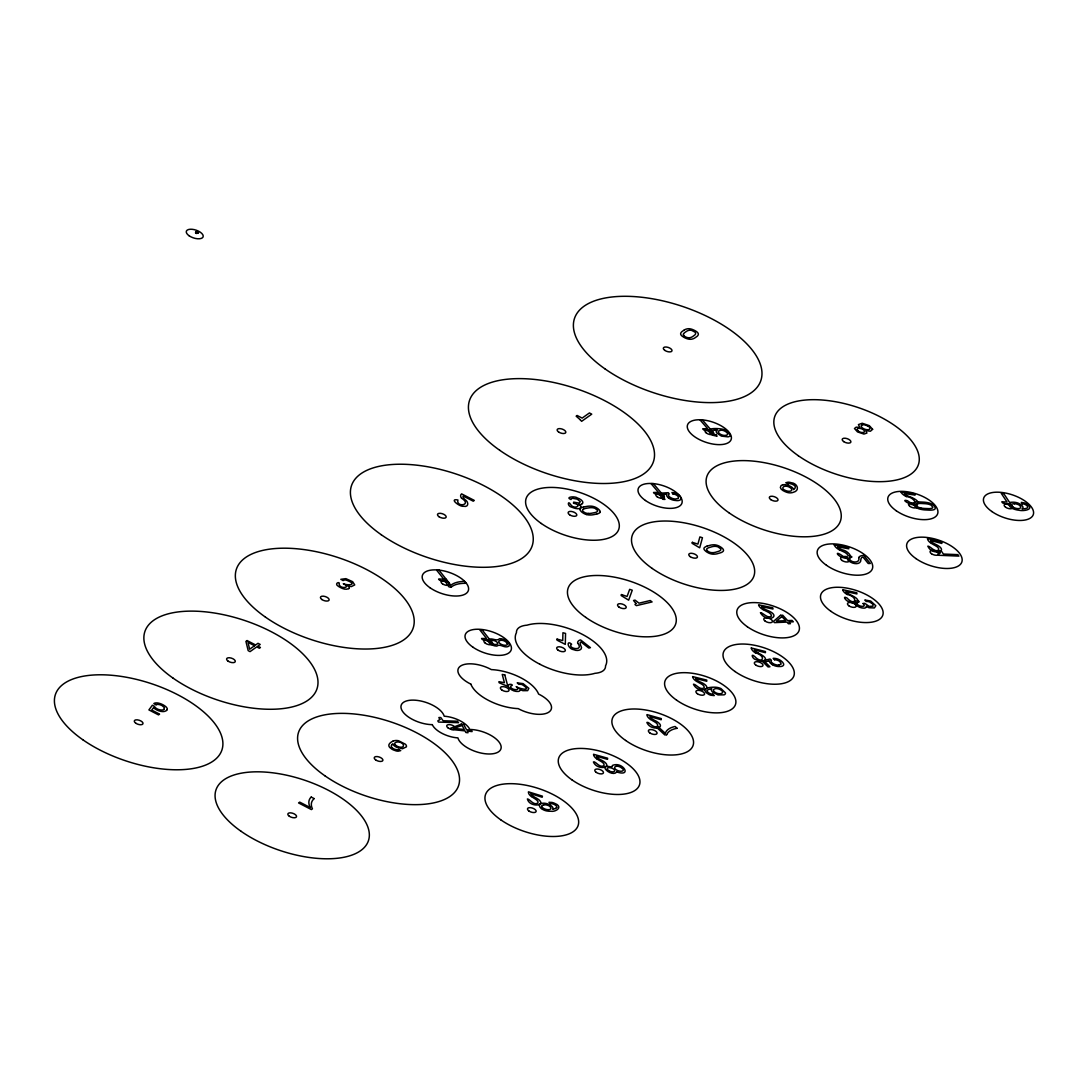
<?xml version="1.0" encoding="UTF-8"?>
<svg xmlns="http://www.w3.org/2000/svg" width="1088" height="1088" viewBox="0 0 1088 1088"><rect width="100%" height="100%" fill="white"/><g stroke="black" fill="none" stroke-linecap="round" stroke-linejoin="round"><path stroke-width="1.5" d="M573.43 503.146L573.689 502.126L579.047 503.105L580.285 501.677L577.334 499.174L572.587 498.29A5.671 2.625 18.4 0 0 571.023 499.528C564.386 497.026 575.28 495.842 577.47 498.046C579.972 498.549 585.575 502.248 581.482 504.383M580.924 507.362C579.414 510.041 574.423 508.259 571.744 507.185C567.052 506.437 567.746 499.61 570.656 504.601C574.11 509.986 583.114 505.322 574.002 503.322M858.854 557.736C860.431 564.672 847.702 562.047 849.878 557.736C855.046 556.879 849.034 555.846 848.137 555.628C846.858 552.378 842.289 551.562 839.419 549.766M556.662 807.554L555.465 808.438M391.911 744.654L391.966 744.586A22.263 10.322 18.4 0 1 392.863 743.743L393.258 744.641A5.236 2.434 18.4 0 0 393.965 745.498A6.487 3.006 18.4 0 0 395.026 746.327L395.678 746.735A8.99 4.162 18.4 0 0 396.766 747.32L402.506 748.734L406.327 746.912A6.936 3.21 18.4 0 0 406.341 745.593A6.555 3.033 18.4 0 0 405.375 744.219L398.575 740.751A6.99 3.237 18.4 0 0 395.42 740.534A10.826 5.018 18.4 0 0 392.958 741.159M197.554 232.995L197.73 232.846A1.754 0.816 18.4 0 0 197.921 232.356L197.091 231.907A1.863 0.857 18.4 0 0 196.18 232.084L195.908 232.22M163.785 709.444L164.424 707.649L162.071 705.609A4.733 2.19 18.4 0 0 155.978 704.684M343.278 583.794C349.262 585.97 358.333 584.392 345.78 579.945A5.671 2.625 18.4 0 0 343.155 580.53M348.078 585.82L348.106 585.793A4.869 2.258 18.4 0 0 351.397 586.568L354.729 584.922L352.662 581.686L345.889 578.653L340.816 579.319L343.114 580.502M348.745 588.594C345.372 590.335 341.469 588.214 338.545 586.459C333.241 583.399 340.598 580.815 339.157 584.215C340.027 589.682 351.791 587.33 343.808 584.052M197.322 233.145L195.527 232.9M684.325 329.922L682.04 331.541A15.123 7.004 18.4 0 0 680.666 333.567A6.433 2.978 18.4 0 0 680.925 334.778A5.984 2.774 18.4 0 0 682.094 336.11L683.713 337.212A11.043 5.114 18.4 0 0 685.141 337.96L686.528 338.531A6.229 2.883 18.4 0 0 687.194 338.749A5.943 2.747 18.4 0 0 689.561 339.252A6.433 2.978 18.4 0 0 691.56 339.184A15.123 7.004 18.4 0 0 694.647 338.055L696.959 336.45A14.946 6.922 18.4 0 0 698.319 334.438A6.474 3.006 18.4 0 0 698.061 333.227A5.834 2.706 18.4 0 0 697.095 332.071A6.066 2.815 18.4 0 0 696.442 331.541L695.273 330.806A11.791 5.467 18.4 0 0 694.185 330.235L692.444 329.474A5.916 2.747 18.4 0 0 689.411 328.753A6.474 3.006 18.4 0 0 687.439 328.821A14.946 6.922 18.4 0 0 684.366 329.936M861.478 425.204L862.566 424.782A3.645 1.686 18.4 0 1 863.627 424.755L864.035 424.796A4.57 2.122 18.4 0 1 865.722 425.204L866.592 425.53A6.732 3.114 18.4 0 1 867.694 426.061M583.535 507.008L587.234 506.328A14.946 6.922 18.4 0 1 591.478 506.178A6.474 3.006 18.4 0 1 593.749 506.614A5.916 2.747 18.4 0 1 596.591 507.838L598.019 508.803A11.791 5.467 18.4 0 1 598.808 509.483L599.583 510.299A6.066 2.815 18.4 0 1 599.937 510.843A5.834 2.706 18.4 0 1 600.195 511.931M596.632 514.094L592.933 514.787A15.123 7.004 18.4 0 1 588.676 514.937A6.433 2.978 18.4 0 1 586.391 514.502M906.399 496.509C916.79 497.896 918.245 508.694 907.392 500.711C899.096 498.454 913.145 507.09 916.599 504.682C921.699 501.514 912.016 497.447 909.214 496.536A12.634 5.848 18.4 0 1 905.488 494.686M516.174 686.61C519.874 689.044 533.31 691.71 522.226 684.624A5.671 2.625 18.4 0 0 518.799 684.325L517.208 682.87L523.124 683.631L528.836 688.337L527.653 690.635L522.947 690.676A4.869 2.258 18.4 0 1 519.928 689.289L519.901 689.289A5.1 2.366 18.4 0 1 518.323 691.451C514.542 691.737 510.544 689.955 508.395 686.8C506.926 682.53 515.454 684.828 511.047 685.902C508.273 689.547 522.05 691.669 516.542 686.936M666.645 734.726L664.85 734.958L656.268 727.083L658.24 726.838L665.19 733.217M778.818 664.999L781.143 664.047L780.422 662.048M616.012 766.251L617.576 766.251A3.645 1.686 18.4 0 1 618.8 766.496L619.208 766.632A4.57 2.122 18.4 0 1 620.772 767.366L621.479 767.815A6.732 3.114 18.4 0 1 622.268 768.482M862.947 603.446L864.81 603.35L869.122 606.356L873.025 606.193L872.834 604.098L869.72 601.99A5.671 2.625 18.4 0 0 866.184 601.474L864.824 599.991L870.726 601.052L875.813 605.758L874.371 607.947L869.176 607.73A4.869 2.258 18.4 0 1 866.306 606.206L866.225 606.22A5.1 2.366 18.4 0 1 864.171 608.138C860.513 608.178 856.569 606.492 854.774 603.174C853.754 599.08 862.539 601.46 857.779 602.398C854.134 605.798 867.966 608.586 863.274 603.772M715.061 430.005L715.21 430.005A22.263 10.322 18.4 0 1 717.278 429.991L716.57 430.549A5.236 2.434 18.4 0 0 716.23 431.215A6.487 3.006 18.4 0 0 716.326 432.004L716.516 432.453A8.99 4.162 18.4 0 0 716.951 433.146L721.426 436.111L727.926 436.859A6.936 3.21 18.4 0 0 729.626 436.288A6.555 3.033 18.4 0 0 730.334 435.295L727.328 431.011A6.99 3.237 18.4 0 0 724.173 429.624A10.826 5.018 18.4 0 0 720.678 428.89A25.609 11.859 18.4 0 0 713.47 428.604A12.308 5.698 18.4 0 0 710.532 429.162A7.643 3.536 18.4 0 0 709.077 430.426L709.281 431.922A10.268 4.76 18.4 0 0 709.92 432.915L711.688 434.493A5.168 2.394 18.4 0 0 713.578 435.431L717.06 436.206L716.081 434.751M451.18 587.058L449.099 586.976L443.591 578.993L445.862 579.088L450.323 585.562M501.106 640.22L502.833 640.451A3.645 1.686 18.4 0 1 504.043 640.846L504.424 641.036A4.57 2.122 18.4 0 1 505.798 641.879L506.342 642.382A6.732 3.114 18.4 0 1 506.886 643.049M834.333 544.966L848.518 547.59L848.83 548.828L837.678 546.761A4.447 2.067 18.4 0 0 838.794 547.93A12.825 5.943 18.4 0 0 842.398 549.916C847.525 550.365 855.78 559.395 845.784 558.185C837.515 557.491 833 548.801 843.377 556.526C851.537 555.954 843.309 558.566 850.83 562.224C854.039 564.196 861.125 564.862 860.907 559.477A12.825 5.943 18.4 0 1 861.723 557.614A4.447 2.067 18.4 0 1 863.097 557.151L868.21 563.489L870.278 563.489L863.763 555.424A10.894 5.046 18.4 0 0 858.636 557.654M751.332 647.986L765.422 651.535L765.435 652.691L754.351 649.89A4.379 2.026 18.4 0 0 755.208 651.059A12.634 5.848 18.4 0 0 758.458 653.154M531.162 793.832L542.178 797.246L542.422 796.171L528.428 791.819A10.73 4.978 18.4 0 0 531.447 796.634M850.272 594.742C853.046 596.088 860.526 599.379 857.086 602.562C854.352 603.432 851.374 602.562 848.776 601.596C846.178 601.31 841.69 595.122 847.022 598.019C855.127 607.009 859.153 597.19 847.294 594.456M788.093 483.929L785.794 482.746L787.97 482.202A4.923 2.285 18.4 0 1 789.534 482.31A6.514 3.019 18.4 0 1 791.234 482.718C797.368 483.14 800.387 490.566 793.288 492.32A12.213 5.658 18.4 0 1 791.833 492.714L790.405 492.864A6.351 2.938 18.4 0 1 788.977 492.782A5.671 2.625 18.4 0 1 786.855 492.32C784.394 491.49 778.206 488.825 781.075 485.602A9.629 4.461 18.4 0 1 783.061 484.786M398.426 749.428L400.724 750.611L398.194 751.182A5.168 2.394 18.4 0 1 396.154 750.924L393.366 749.918A10.268 4.76 18.4 0 1 391.816 749.102L389.83 747.551A7.643 3.536 18.4 0 1 388.865 745.579A12.308 5.698 18.4 0 1 389.45 743.784A25.609 11.859 18.4 0 1 392.958 741.159M156.155 704.793L153.816 703.582A6.338 2.938 18.4 0 1 157.814 702.984A7.997 3.713 18.4 0 1 162.887 704.752A11.383 5.277 18.4 0 1 163.717 705.187L165.607 706.479A7.154 3.318 18.4 0 1 167.226 709.553M311.277 797.096L313.929 798.47M310.107 807.486L299.73 802.128L298.574 802.944L311.372 809.567L312.433 808.819A32.001 14.824 18.4 0 1 314.242 798.619M758.431 653.181C761.097 654.405 768.998 658.662 763.885 661.137C761.07 661.545 758.186 660.715 755.63 659.546C752.57 659.083 750.176 652.555 754.705 656.513C762.43 664.918 766.918 655.982 755.534 652.854M763.273 609.647C765.884 611.415 771.623 612.775 771.528 616.066C767.856 619.29 762.838 612.49 760.43 612.653C766.02 623.438 784.094 616.529 766.278 609.906A12.825 5.943 18.4 0 1 762.77 607.852A4.447 2.067 18.4 0 1 761.777 606.655L772.997 609.022L772.793 607.811L758.54 604.806A10.894 5.046 18.4 0 0 763.15 609.702M696.796 681.387C699.081 683.223 704.929 684.583 704.222 687.915C699.815 690.649 696.021 683.93 693.478 684.216C698.061 694.566 716.856 688.84 699.815 681.782A12.634 5.848 18.4 0 1 696.538 679.674M931.491 543.388C933.708 545.197 939.964 546.992 938.645 550.12C934.687 552.813 930.294 545.986 927.887 546.135C931.818 556.444 951.796 551.453 934.578 543.837A12.825 5.943 18.4 0 1 931.328 541.674M650.719 719.481C652.922 721.222 658.974 723.33 657.642 726.186C653.072 729.055 649.182 721.317 646.87 722.418C651.032 732.346 670.385 727.654 653.834 719.984A12.825 5.943 18.4 0 1 650.665 717.794M597.19 759.057C599.311 760.838 605.132 762.606 604.03 765.626C599.638 768.577 595.626 760.893 593.395 761.94C597.353 771.637 616.706 767.203 600.25 759.56A12.634 5.848 18.4 0 1 597.135 757.398A4.379 2.026 18.4 0 1 596.428 756.228L607.498 759.329L607.621 758.214L593.545 754.27A10.73 4.978 18.4 0 0 597.04 759.111M531.61 796.593C533.664 798.334 539.335 800.523 537.907 803.175C533.242 805.746 530.101 799.068 527.394 798.959C529.774 808.86 551.004 805.351 534.698 797.191A12.634 5.848 18.4 0 1 531.746 794.988A4.379 2.026 18.4 0 1 531.162 793.832M550.678 803.746L548.964 802.332L551.779 802.414A4.923 2.285 18.4 0 1 553.438 802.849A6.514 3.019 18.4 0 1 555.043 803.542C563.326 806.643 556.281 812.274 550.474 811.226A12.213 5.658 18.4 0 1 548.583 811.186L546.87 810.968A6.351 2.938 18.4 0 1 545.333 810.587A5.671 2.625 18.4 0 1 543.306 809.758C540.518 809.037 536.833 803.991 541.661 803.393A9.629 4.461 18.4 0 1 544.462 803.23A6.542 3.033 18.4 0 1 550.746 805.46L551.575 806.099A5.862 2.72 18.4 0 1 552.636 809.241L552.718 809.268A21.597 10.01 18.4 0 0 555.478 808.452M676.913 728.117L675.145 726.485A32.382 15.001 18.4 0 0 665.339 733.258M774.629 659.818L773.16 658.376A6.242 2.883 18.4 0 1 778.097 659.151A7.874 3.645 18.4 0 1 782.082 661.749A11.193 5.182 18.4 0 1 782.626 662.252L783.523 663.639A7.031 3.25 18.4 0 1 782.503 666.06A8.024 3.726 18.4 0 1 780.545 666.509L778.301 666.522A6.691 3.101 18.4 0 1 772.371 664.673M712.776 694.158L714.231 695.599L710.886 695.218A5.168 2.394 18.4 0 1 708.832 694.443L706.642 692.974A10.268 4.76 18.4 0 1 705.663 691.982L704.874 690.39A7.643 3.536 18.4 0 1 705.622 688.84A12.308 5.698 18.4 0 1 707.948 687.847A25.609 11.859 18.4 0 1 714.326 687.194A10.826 5.018 18.4 0 1 717.672 687.507A6.99 3.237 18.4 0 1 721.004 688.595L725.424 692.838A6.555 3.033 18.4 0 1 725.22 694.022A6.936 3.21 18.4 0 1 723.969 694.865L717.998 694.906L712.858 692.294A8.99 4.162 18.4 0 1 712.191 691.601L711.838 691.138A6.487 3.006 18.4 0 1 711.416 690.295A5.236 2.434 18.4 0 1 711.443 689.534L711.824 688.826A22.263 10.322 18.4 0 0 710.029 689.112L709.893 689.139A8.323 3.849 18.4 0 0 707.01 690.758M542.354 807.554L542.205 807.405A3.645 1.686 18.4 0 1 541.715 806.738M1022.489 503.853L1021.306 502.398L1024.325 502.901A4.923 2.285 18.4 0 1 1025.943 503.526A6.514 3.019 18.4 0 1 1027.358 504.356C1034.933 509.742 1023.006 511.442 1018.708 510.177A12.213 5.658 18.4 0 1 1016.654 509.864L1014.886 509.415A6.351 2.938 18.4 0 1 1013.39 508.858A5.671 2.625 18.4 0 1 1011.568 507.838C1007.978 506.382 1008.413 501.296 1012.806 502.194A9.629 4.461 18.4 0 1 1015.934 502.479A6.542 3.033 18.4 0 1 1021.754 505.335L1022.353 506.002A5.862 2.72 18.4 0 1 1022.013 508.83L1022.094 508.858A21.597 10.01 18.4 0 0 1025.494 508.586L1027.208 508.001A4.08 1.89 18.4 0 0 1027.507 506.396L1027.358 506.233A4.134 1.918 18.4 0 0 1022.421 503.717M461.788 498.331C472.518 505.267 455.763 507.688 457.939 499.99C448.433 498.059 459.762 507.09 463.461 506.274C469.105 507.566 468.806 501.65 464.862 499.487A12.825 5.943 18.4 0 1 463.066 497.039A4.447 2.067 18.4 0 1 463.243 496.033L473.226 501.187L474.3 500.426L461.611 493.87A10.894 5.046 18.4 0 0 461.516 498.222M464.549 581.454L465.691 583.1M672.942 493.979L671.949 492.524A6.242 2.883 18.4 0 1 676.967 493.843A7.874 3.645 18.4 0 1 680.218 496.645M1011.582 505.838L1011.405 505.553A3.645 1.686 18.4 0 1 1011.282 505.036A3.849 1.782 18.4 0 1 1011.677 504.302A5.086 2.353 18.4 0 1 1012.792 503.88A8.228 3.808 18.4 0 1 1014.397 503.744M580.883 645.782C583.562 650.121 577.334 651.454 573.988 649.767C567.283 648.924 566.154 639.282 571.608 644.191C566.59 648.421 584.31 651.875 577.878 643.348M913.662 503.975L914.029 505.118A11.043 5.114 18.4 0 0 914.654 506.029L915.43 506.845A6.229 2.883 18.4 0 0 915.865 507.212A5.943 2.747 18.4 0 0 917.837 508.395A6.433 2.978 18.4 0 0 920.094 509.17A15.123 7.004 18.4 0 0 924.909 509.918L929.465 510.15A14.946 6.922 18.4 0 0 933.531 509.81A6.474 3.006 18.4 0 0 934.782 509.17A5.834 2.706 18.4 0 0 935.218 508.273A6.066 2.815 18.4 0 0 935.177 507.77L934.837 506.967A11.791 5.467 18.4 0 0 934.388 506.274L933.436 505.24A5.916 2.747 18.4 0 0 931.056 503.69A6.474 3.006 18.4 0 0 928.812 502.914A14.946 6.922 18.4 0 0 924.011 502.166L919.442 501.935A15.123 7.004 18.4 0 0 915.362 502.275A6.433 2.978 18.4 0 0 914.097 502.914A5.984 2.774 18.4 0 0 913.675 503.975M684.026 335.852A3.305 1.537 18.4 0 0 684.624 336.342L685.018 336.6A5.386 2.489 18.4 0 0 685.957 337.076L686.65 337.362A3.196 1.482 18.4 0 0 687.317 337.566A4.638 2.149 18.4 0 0 690.336 337.593A16.211 7.507 18.4 0 0 692.702 336.532L694.62 335.118A11.995 5.562 18.4 0 0 695.504 333.975A5.617 2.611 18.4 0 0 695.368 332.629A2.978 1.374 18.4 0 0 694.919 332.085L691.778 330.466A2.978 1.374 18.4 0 0 690.826 330.276A5.617 2.611 18.4 0 0 688.622 330.412A11.995 5.562 18.4 0 0 686.882 331.119L684.746 332.547A15.395 7.14 18.4 0 0 683.482 334.043M683.971 335.852A4.638 2.149 18.4 0 1 683.509 334.057M867.87 425.952A4.556 2.108 18.4 0 1 869.448 429.311A4.556 2.108 18.4 0 1 863.627 428.713A4.556 2.108 18.4 0 1 861.682 425.313M163.907 709.498A5.25 2.434 18.4 0 1 156.74 708.682L156.55 708.492A4.583 2.122 18.4 0 1 155.312 707.554A6.786 3.142 18.4 0 1 154.428 706.248L152.361 705.255L148.906 709.92L158.508 714.884L159.582 714.122L151.735 710.07L153.694 707.472A4.461 2.067 18.4 0 0 154.795 708.696A7.222 3.346 18.4 0 0 156.59 709.852A8.514 3.944 18.4 0 0 159.242 710.967A6.8 3.155 18.4 0 0 164.859 711.321L166.355 710.641A8.16 3.781 18.4 0 0 167.185 709.539M310.257 807.5A32.939 15.259 18.4 0 1 311.168 797.055M398.575 749.523A4.121 1.904 18.4 0 1 391.789 747.347M391.544 747.32A8.323 3.849 18.4 0 1 392.02 744.722M395.57 745.171A4.542 2.108 18.4 0 0 401.962 747.17A6.99 3.237 18.4 0 0 403.158 746.558C405.307 742.982 396.862 740.221 394.754 743.172A4.447 2.054 18.4 0 0 395.502 745.171M600.182 511.931A6.474 3.006 18.4 0 1 599.57 512.883A14.946 6.922 18.4 0 1 596.605 514.08M586.391 514.515A5.943 2.747 18.4 0 1 584.093 513.59A6.229 2.883 18.4 0 1 583.522 513.278L582.379 512.53A11.043 5.114 18.4 0 1 581.318 511.646L580.298 510.462A5.984 2.774 18.4 0 1 579.945 509.184M579.958 509.184A6.433 2.978 18.4 0 1 580.584 508.232A15.123 7.004 18.4 0 1 583.549 507.035M588.472 513.468A16.211 7.507 18.4 0 0 591.845 513.182L594.986 512.57A11.995 5.562 18.4 0 0 596.795 511.904A5.617 2.611 18.4 0 0 597.611 510.87A2.978 1.374 18.4 0 0 597.502 510.354L595.163 508.422A2.978 1.374 18.4 0 0 594.225 508.069A5.617 2.611 18.4 0 0 591.668 507.674A11.995 5.562 18.4 0 0 589.234 507.797L585.82 508.382A15.395 7.14 18.4 0 0 583.331 509.211M588.445 513.441A4.638 2.149 18.4 0 1 585.072 512.761A3.196 1.482 18.4 0 1 584.487 512.434L583.916 512.054A5.386 2.489 18.4 0 1 583.222 511.482L582.95 511.21A3.305 1.537 18.4 0 1 582.638 510.707A4.638 2.149 18.4 0 1 583.358 509.238M581.522 504.424A4.869 2.258 18.4 0 1 578.49 504.274L578.49 504.329A5.1 2.366 18.4 0 1 581.06 507.307M672.887 493.857A4.651 2.162 18.4 0 1 678.246 496.686L678.341 498.44L675.322 499.038A5.168 2.394 18.4 0 1 668.698 495.91A4.61 2.135 18.4 0 1 668.562 494.85A6.664 3.087 18.4 0 1 669.27 493.925L668.29 492.674L658.73 493.326L662.837 499.324L664.945 499.419L661.586 494.523L666.958 494.17A4.393 2.04 18.4 0 0 666.577 495.135A7.099 3.291 18.4 0 0 667.066 496.359A8.364 3.876 18.4 0 0 668.522 497.91M680.272 496.645A11.193 5.182 18.4 0 1 680.585 497.162L680.993 498.481A7.031 3.25 18.4 0 1 678.885 500.453A8.024 3.726 18.4 0 1 676.573 500.589L674.138 500.303A6.691 3.101 18.4 0 1 668.481 497.91M716.122 434.86A4.121 1.904 18.4 0 1 711.498 431.147M711.253 431.025A8.323 3.849 18.4 0 1 715.115 430.086M718.42 431.718A4.542 2.108 18.4 0 0 722.826 435.2A6.99 3.237 18.4 0 0 724.921 435.418C732.197 435.241 723.37 428.577 719.875 430.535A4.447 2.054 18.4 0 0 718.325 431.691M507.226 643.076A4.556 2.108 18.4 0 1 504.832 645.279A4.556 2.108 18.4 0 1 499.161 642.709A4.556 2.108 18.4 0 1 501.214 640.356M451.262 587.098A31.457 14.566 18.4 0 1 465.841 583.304M450.473 585.616A32.382 15.001 18.4 0 1 464.494 581.4M906.318 496.577A10.73 4.978 18.4 0 1 900.796 491.844L914.627 493.83L915.117 495.081L904.291 493.517A4.379 2.026 18.4 0 0 905.529 494.659M920.802 508.001A16.211 7.507 18.4 0 0 924.732 508.463L928.622 508.613A11.995 5.562 18.4 0 0 931.056 508.463A5.617 2.611 18.4 0 0 932.62 507.81A2.978 1.374 18.4 0 0 932.81 507.389L931.464 505.403A2.978 1.374 18.4 0 0 930.648 504.941A5.617 2.611 18.4 0 0 928.064 504.098A11.995 5.562 18.4 0 0 925.276 503.703L921.114 503.472A15.395 7.14 18.4 0 0 917.823 503.622M920.802 507.974A4.638 2.149 18.4 0 1 917.497 506.75A3.196 1.482 18.4 0 1 917.048 506.369L916.654 505.974A5.386 2.489 18.4 0 1 916.246 505.376L916.137 505.104A3.305 1.537 18.4 0 1 916.096 504.642M916.042 504.628A4.638 2.149 18.4 0 1 917.837 503.635M839.31 549.834A10.894 5.046 18.4 0 1 834.278 544.952M696.66 681.442A10.73 4.978 18.4 0 1 692.594 676.586L706.751 680.095L706.778 681.251L695.708 678.504A4.379 2.026 18.4 0 0 696.578 679.66M712.844 694.253A4.121 1.904 18.4 0 1 707.268 690.839M718.842 693.736A4.542 2.108 18.4 0 1 713.538 690.554A4.447 2.054 18.4 0 1 714.313 689.071C717.237 686.95 726.757 692.009 720.746 693.709A6.99 3.237 18.4 0 1 718.814 693.682M622.567 768.454A4.556 2.108 18.4 0 1 621.574 771.215A4.556 2.108 18.4 0 1 615.536 769.27A4.556 2.108 18.4 0 1 616.162 766.387M550.542 803.597A4.134 1.918 18.4 0 1 555.9 805.596L556.118 805.759A4.08 1.89 18.4 0 1 556.675 807.554M549.97 806.521A4.991 2.312 18.4 0 1 549.086 809.649A4.991 2.312 18.4 0 1 542.409 807.554M541.729 806.738A3.849 1.782 18.4 0 1 541.715 805.854A5.086 2.353 18.4 0 1 542.45 805.229A8.228 3.808 18.4 0 1 543.742 804.834M543.823 804.902A4.624 2.149 18.4 0 1 550.052 806.507M666.726 734.754A31.457 14.566 18.4 0 1 677.144 728.307M650.57 719.535A10.894 5.046 18.4 0 1 646.938 714.598L661.3 718.61L661.178 719.753L649.944 716.611A4.447 2.067 18.4 0 0 650.706 717.781M778.899 665.067A5.168 2.394 18.4 0 1 771.732 662.47A4.61 2.135 18.4 0 1 771.174 661.341A6.664 3.087 18.4 0 1 771.406 660.253L770.032 659.015L761.981 661.001L768.046 666.944L769.923 666.767L764.959 661.912L769.488 660.824A4.393 2.04 18.4 0 0 769.57 661.926A7.099 3.291 18.4 0 0 770.494 663.177A8.364 3.876 18.4 0 0 772.412 664.659M774.534 659.695A4.651 2.162 18.4 0 1 780.382 662.048M755.262 652.827A10.73 4.978 18.4 0 1 751.264 647.972M847.171 594.524A10.73 4.978 18.4 0 1 842.656 589.682L856.773 592.742L856.95 593.939L845.893 591.532A4.379 2.026 18.4 0 0 846.886 592.702M850.286 594.728A12.634 5.848 18.4 0 1 846.845 592.702M931.342 543.442A10.894 5.046 18.4 0 1 927.466 538.506L941.827 542.286L941.8 543.442L930.539 540.478A4.447 2.067 18.4 0 0 931.369 541.661M1020.381 506.11A4.991 2.312 18.4 0 1 1017.933 508.626A4.991 2.312 18.4 0 1 1011.65 505.838M1014.451 503.798A4.624 2.149 18.4 0 1 1020.503 506.11M787.889 483.806A4.134 1.918 18.4 0 1 793.342 484.826L793.614 484.949A4.08 1.89 18.4 0 1 795.314 486.826L795.042 488.09A21.597 10.01 18.4 0 1 793.56 489.627A5.862 2.72 18.4 0 0 790.446 486.363L789.371 485.846A6.542 3.033 18.4 0 0 783.02 484.745M789.548 487.206A4.991 2.312 18.4 0 1 791.112 490.878A4.991 2.312 18.4 0 1 784.611 490.062L784.149 489.831A3.645 1.686 18.4 0 1 783.51 489.314A3.849 1.782 18.4 0 1 782.87 488.335A5.086 2.353 18.4 0 1 782.993 487.465A8.228 3.808 18.4 0 1 783.673 486.73A4.624 2.149 18.4 0 1 789.602 487.152M712.898 552.677A16.211 7.507 18.4 0 0 715.986 552.133L718.787 551.249A11.995 5.562 18.4 0 0 720.324 550.419A5.617 2.611 18.4 0 0 720.841 549.277A2.978 1.374 18.4 0 0 720.61 548.746L717.985 546.883A2.978 1.374 18.4 0 0 717.033 546.584A5.617 2.611 18.4 0 0 714.558 546.339A11.995 5.562 18.4 0 0 712.3 546.652L709.254 547.522A15.395 7.14 18.4 0 0 707.118 548.583A4.638 2.149 18.4 0 0 706.751 550.188M712.871 552.65A4.638 2.149 18.4 0 1 709.553 552.174A3.196 1.482 18.4 0 1 708.941 551.874L708.315 551.534A5.386 2.489 18.4 0 1 707.526 550.977L707.227 550.705A3.305 1.537 18.4 0 1 706.806 550.188M577.66 643.294A10.894 5.046 18.4 0 1 580.557 639.88L590.43 647.659L588.744 648.026L581.019 641.947A4.447 2.067 18.4 0 0 580.217 642.709A12.825 5.943 18.4 0 0 580.584 644.898M348.024 585.834A5.1 2.366 18.4 0 1 348.854 588.649M580.108 419.628L581.618 421.328L591.75 414.147L589.424 412.95L582.162 418.091L577.116 415.48L576.15 416.174L580.108 419.628M439.81 719.522L437.811 720.922L438.505 722.065L458.524 722.69L457.45 721.208L443.102 720.759L440.79 717.563L438.872 717.495L439.81 719.522M488.077 640.465C488.879 644.205 493.286 646.041 496.794 646.095C500.466 643.171 504.261 648.802 508.966 646.19C511.061 641.716 503.486 638.493 499.664 638.67C496.468 642.206 490.878 636.48 488.09 640.329M872.63 429.298L870.454 431.215L865.939 430.644L866.905 433.078L863.926 434.058L857.494 431.909L854.474 428.509L856.188 427.149L859.846 427.489L858.418 424.592L862.226 423.259L869.312 425.639L872.63 429.298M557.056 639.105L557.029 640.152L565.298 644.382L565.556 633.434L562.931 632.74L562.741 640.587L557.056 639.105M616.706 771.909C614.475 775.445 607.036 772.222 605.078 768.577C604.194 763.327 613.496 769.379 612.34 765.49C622.744 760.784 632.74 777.376 616.706 771.909M198.465 232.655C195.949 228.643 193.542 235.674 198.451 232.737M635.963 603.432L634.998 604.561L636.398 605.635L652.079 601.936L650.243 600.522L639.01 603.174L635.038 600.114L633.529 600.481L635.963 603.486M940.127 552.772L937.924 554.146L938.713 555.274L958.882 556.118L957.862 554.635L943.405 554.037L941.188 550.841L939.243 550.759L940.114 552.826M692.349 542.341L692.09 543.306L699.693 547.794L702.454 537.744L699.883 536.914L697.911 544.122L692.349 542.341M621.466 594.565L621.126 595.517L628.646 600.168L632.25 590.213L629.666 589.342L627.082 596.469L621.466 594.565M780.545 615.305L773.418 621.452L774.493 622.635L786.923 622.091L788.433 623.764L790.432 623.669L788.909 621.996L793.315 621.806L792.05 620.418L787.644 620.609L782.721 615.21L780.545 615.305M781.891 616.556L776.41 621.071L785.658 620.704L781.891 616.556M247.098 640.574L245.929 641.403L248.186 650.651L250.05 651.617L256.741 646.87L259.379 648.244L260.44 647.482L257.815 646.122L260.195 644.436L257.992 643.307L255.626 644.98L247.098 640.574M254.551 645.742L249.587 649.25L248.037 642.369L254.551 645.742M461.258 724.146L450.541 728.294L451.166 729.463L464.998 730.878L465.854 732.523L468.071 732.741L467.214 731.095L472.124 731.598L471.403 730.225L466.494 729.722L463.692 724.39L461.258 724.146M462.128 725.424L453.995 728.416L464.277 729.504L462.128 725.424M706.996 546.176L706.792 546.244A15.123 7.004 18.4 0 0 704.29 547.726A6.433 2.978 18.4 0 0 703.963 548.787A5.984 2.774 18.4 0 0 704.575 550.106L705.799 551.29A11.043 5.114 18.4 0 0 706.996 552.133L708.234 552.84A6.229 2.883 18.4 0 0 708.846 553.139A5.943 2.747 18.4 0 0 711.198 553.928A6.433 2.978 18.4 0 0 713.402 554.186A15.123 7.004 18.4 0 0 717.346 553.724L720.678 552.745A14.946 6.922 18.4 0 0 723.18 551.262A6.474 3.006 18.4 0 0 723.493 550.202A5.834 2.706 18.4 0 0 723.003 549.073A6.066 2.815 18.4 0 0 722.554 548.529L721.643 547.713A11.791 5.467 18.4 0 0 720.732 547.074L719.209 546.149A5.916 2.747 18.4 0 0 716.244 545.074A6.474 3.006 18.4 0 0 714.054 544.802A14.946 6.922 18.4 0 0 710.124 545.265L706.996 546.176M702.331 419.886L700.074 419.954L707.622 428.658L702.726 428.781L703.732 429.95L712.858 432.045L702.331 419.886A23.011 10.662 18.4 0 0 694.661 436.75A23.011 10.662 18.4 0 0 730.973 439.946A23.011 10.662 18.4 0 0 702.345 419.873M653.385 483.643L651.114 483.684L658.471 492.388L653.534 492.47L654.527 493.639L663.653 495.802L653.385 483.643M439.049 570.234L436.696 570.234L443.714 579.074L438.614 579.061L439.552 580.244L448.827 582.597L439.049 570.234M482.079 629.83L479.767 629.802L486.594 638.52L481.576 638.479L482.487 639.649L491.626 641.988L482.079 629.83M1003.707 493.53L1001.3 493.394L1007.039 502.071L1001.83 501.786L1002.606 502.955L1011.704 505.634L1003.707 493.53M504.791 674.9L502.234 674.438L504.424 682.693L498.889 681.673L499.174 682.774L507.851 686.419L504.791 674.9M470.832 684.107L469.798 683.59A23.093 10.703 18.4 0 1 460.673 665.965A23.093 10.703 18.4 0 1 491.327 669.596A36.094 16.728 18.4 0 1 538.587 694.062A23.093 10.703 18.4 0 1 549.277 711.824A23.093 10.703 18.4 0 1 519.098 709.104L518.214 708.628A36.094 16.728 18.4 0 1 470.832 684.107M664.782 350.377A4.57 2.122 18.4 0 0 671.962 350.975A4.57 2.122 18.4 0 0 666.25 347.004A4.57 2.122 18.4 0 0 664.782 350.377M605.064 368.927A98.233 45.519 18.4 0 0 760.063 382.554A98.233 45.519 18.4 0 0 637.881 296.874A98.233 45.519 18.4 0 0 605.064 368.927M843.662 441.592A4.57 2.122 18.4 0 0 850.843 442.19A4.57 2.122 18.4 0 0 845.131 438.219A4.57 2.122 18.4 0 0 843.662 441.592M798.266 455.695A75.752 35.102 18.4 0 0 917.796 466.194A75.752 35.102 18.4 0 0 823.575 400.126A75.752 35.102 18.4 0 0 798.266 455.695M858.337 431.215A3.903 1.809 18.4 0 0 864.498 431.746A3.903 1.809 18.4 0 0 859.602 428.346A3.903 1.809 18.4 0 0 858.337 431.215M82.729 739.69A87.761 40.664 18.4 0 0 221.19 751.849A87.761 40.664 18.4 0 0 112.05 675.308A87.761 40.664 18.4 0 0 82.729 739.69M135.769 723.207A4.57 2.122 18.4 0 0 142.95 723.806A4.57 2.122 18.4 0 0 137.238 719.834A4.57 2.122 18.4 0 0 135.769 723.207M228.045 661.11A4.57 2.122 18.4 0 0 235.239 661.722A4.57 2.122 18.4 0 0 229.527 657.75A4.57 2.122 18.4 0 0 228.045 661.11M173.142 678.178A90.685 42.01 18.4 0 0 316.227 690.744A90.685 42.01 18.4 0 0 203.442 611.66A90.685 42.01 18.4 0 0 173.142 678.178M289.299 816.231A4.57 2.122 18.4 0 0 296.494 816.83A4.57 2.122 18.4 0 0 290.782 812.858A4.57 2.122 18.4 0 0 289.299 816.231M240.978 831.232A80.362 37.237 18.4 0 0 367.771 842.384A80.362 37.237 18.4 0 0 267.825 772.29A80.362 37.237 18.4 0 0 240.978 831.232M324.809 775.73A84.334 39.073 18.4 0 0 457.885 787.426A84.334 39.073 18.4 0 0 352.988 713.864A84.334 39.073 18.4 0 0 324.809 775.73M375.673 759.927A4.57 2.122 18.4 0 0 382.854 760.539A4.57 2.122 18.4 0 0 377.142 756.568A4.57 2.122 18.4 0 0 375.673 759.927M569.568 514.76A4.57 2.122 18.4 0 0 576.749 515.372A4.57 2.122 18.4 0 0 571.037 511.401A4.57 2.122 18.4 0 0 569.568 514.76M541.348 523.518A48.824 22.617 18.4 0 0 618.365 530.291A48.824 22.617 18.4 0 0 557.654 487.71A48.824 22.617 18.4 0 0 541.348 523.518M657.206 496.835A4.57 2.122 18.4 0 0 664.387 497.434A4.57 2.122 18.4 0 0 658.675 493.462A4.57 2.122 18.4 0 0 657.206 496.835M645.429 500.48A23.011 10.662 18.4 0 0 681.741 503.662A23.011 10.662 18.4 0 0 653.113 483.589A23.011 10.662 18.4 0 0 645.429 500.48M706.438 433.106A4.57 2.122 18.4 0 0 713.633 433.718A4.57 2.122 18.4 0 0 707.921 429.746A4.57 2.122 18.4 0 0 706.438 433.106M472.831 647.115A24.167 11.193 18.4 0 0 510.966 650.474A24.167 11.193 18.4 0 0 480.91 629.381A24.167 11.193 18.4 0 0 472.831 647.115M485.343 643.239A4.57 2.122 18.4 0 0 492.538 643.851A4.57 2.122 18.4 0 0 486.826 639.88A4.57 2.122 18.4 0 0 485.343 643.239M442.517 583.862A4.57 2.122 18.4 0 0 449.698 584.46A4.57 2.122 18.4 0 0 443.986 580.489A4.57 2.122 18.4 0 0 442.517 583.862M429.991 587.738A24.167 11.193 18.4 0 0 468.139 591.083A24.167 11.193 18.4 0 0 438.07 570.003A24.167 11.193 18.4 0 0 429.991 587.738M491.49 643.212A3.903 1.809 18.4 0 0 497.624 643.715A3.903 1.809 18.4 0 0 492.728 640.329A3.903 1.809 18.4 0 0 491.49 643.212M896.172 510.694A26.153 12.118 18.4 0 0 937.434 514.311A26.153 12.118 18.4 0 0 904.903 491.504A26.153 12.118 18.4 0 0 896.172 510.694M826.472 565.284A28.968 13.423 18.4 0 0 872.168 569.296A28.968 13.423 18.4 0 0 836.142 544.041A28.968 13.423 18.4 0 0 826.472 565.284M747.32 626.729A32.626 15.11 18.4 0 0 798.796 631.244A32.626 15.11 18.4 0 0 758.227 602.793A32.626 15.11 18.4 0 0 747.32 626.729M909.949 506.423A4.57 2.122 18.4 0 0 917.143 507.035A4.57 2.122 18.4 0 0 911.431 503.064A4.57 2.122 18.4 0 0 909.949 506.423M842.044 560.47A4.57 2.122 18.4 0 0 849.225 561.068A4.57 2.122 18.4 0 0 843.513 557.097A4.57 2.122 18.4 0 0 842.044 560.47M765.231 621.18A4.57 2.122 18.4 0 0 772.412 621.778A4.57 2.122 18.4 0 0 766.7 617.807A4.57 2.122 18.4 0 0 765.231 621.18M608.546 770.576A3.903 1.809 18.4 0 0 614.666 771.011A3.903 1.809 18.4 0 0 609.688 767.638A3.903 1.809 18.4 0 0 608.546 770.576M676.559 700.142A37.155 17.218 18.4 0 0 735.175 705.296A37.155 17.218 18.4 0 0 688.962 672.887A37.155 17.218 18.4 0 0 676.559 700.142M572.002 779.892A42.541 19.706 18.4 0 0 639.132 785.794A42.541 19.706 18.4 0 0 586.214 748.68A42.541 19.706 18.4 0 0 572.002 779.892M697.34 693.695A4.57 2.122 18.4 0 0 704.534 694.307A4.57 2.122 18.4 0 0 698.822 690.336A4.57 2.122 18.4 0 0 697.34 693.695M596.238 772.371A4.57 2.122 18.4 0 0 603.418 772.983A4.57 2.122 18.4 0 0 597.706 769.012A4.57 2.122 18.4 0 0 596.238 772.371M528.918 811.009A4.57 2.122 18.4 0 0 536.098 811.621A4.57 2.122 18.4 0 0 530.4 807.65A4.57 2.122 18.4 0 0 528.918 811.009M649.835 732.931A4.57 2.122 18.4 0 0 657.016 733.53A4.57 2.122 18.4 0 0 651.304 729.558A4.57 2.122 18.4 0 0 649.835 732.931M755.766 665.054A4.57 2.122 18.4 0 0 762.96 665.652A4.57 2.122 18.4 0 0 757.248 661.694A4.57 2.122 18.4 0 0 755.766 665.054M848.926 605.839A4.57 2.122 18.4 0 0 856.12 606.438A4.57 2.122 18.4 0 0 850.408 602.466A4.57 2.122 18.4 0 0 848.926 605.839M931.491 553.738A4.57 2.122 18.4 0 0 938.672 554.35A4.57 2.122 18.4 0 0 932.96 550.378A4.57 2.122 18.4 0 0 931.491 553.738M1005.611 507.253A4.57 2.122 18.4 0 0 1012.792 507.851A4.57 2.122 18.4 0 0 1007.08 503.88A4.57 2.122 18.4 0 0 1005.611 507.253M500.698 819.767A48.824 22.617 18.4 0 0 577.714 826.54A48.824 22.617 18.4 0 0 517.004 783.958A48.824 22.617 18.4 0 0 500.698 819.767M625.6 740.438A42.541 19.706 18.4 0 0 692.73 746.341A42.541 19.706 18.4 0 0 639.826 709.24A42.541 19.706 18.4 0 0 625.6 740.438M734.985 671.5A37.155 17.218 18.4 0 0 793.601 676.654A37.155 17.218 18.4 0 0 747.388 644.246A37.155 17.218 18.4 0 0 734.985 671.5M831.028 611.388A32.626 15.11 18.4 0 0 882.504 615.917A32.626 15.11 18.4 0 0 841.922 587.452A32.626 15.11 18.4 0 0 831.028 611.388M915.919 558.566A28.968 13.423 18.4 0 0 961.615 562.578A28.968 13.423 18.4 0 0 925.589 537.322A28.968 13.423 18.4 0 0 915.919 558.566M991.834 511.51A26.153 12.118 18.4 0 0 1033.083 515.141A26.153 12.118 18.4 0 0 1000.566 492.334A26.153 12.118 18.4 0 0 991.834 511.51M728.81 512.666A70.394 32.613 18.4 0 0 839.882 522.417A70.394 32.613 18.4 0 0 752.325 461.026A70.394 32.613 18.4 0 0 728.81 512.666M652.229 568.453A64.124 29.702 18.4 0 0 753.413 577.334A64.124 29.702 18.4 0 0 673.662 521.41A64.124 29.702 18.4 0 0 652.229 568.453M585.738 617.386A56.685 26.262 18.4 0 0 675.186 625.246A56.685 26.262 18.4 0 0 604.683 575.81A56.685 26.262 18.4 0 0 585.738 617.386M539.825 664.224A47.641 22.073 18.4 0 0 594.973 673.309A24.29 11.261 18.4 0 0 605.54 665.829A47.641 22.073 18.4 0 0 582.162 634.263A47.641 22.073 18.4 0 0 527 625.178A24.29 11.261 18.4 0 0 516.446 632.658A47.641 22.073 18.4 0 0 539.825 664.224M432.29 724.649A20.155 9.343 18.4 0 0 457.898 737.895A22.658 10.499 18.4 0 0 484.867 753.712A22.658 10.499 18.4 0 0 499.814 743.131A22.658 10.499 18.4 0 0 469.812 729.463A20.155 9.343 18.4 0 0 444.217 716.217A22.658 10.499 18.4 0 0 417.248 700.4A22.658 10.499 18.4 0 0 402.302 710.981A22.658 10.499 18.4 0 0 432.29 724.649M770.78 499.623A4.57 2.122 18.4 0 0 777.974 500.222A4.57 2.122 18.4 0 0 772.262 496.25A4.57 2.122 18.4 0 0 770.78 499.623M690.214 556.648A4.57 2.122 18.4 0 0 697.394 557.26A4.57 2.122 18.4 0 0 691.696 553.289A4.57 2.122 18.4 0 0 690.214 556.648M618.99 607.077A4.57 2.122 18.4 0 0 626.171 607.675A4.57 2.122 18.4 0 0 620.459 603.704A4.57 2.122 18.4 0 0 618.99 607.077M558.103 650.162A4.57 2.122 18.4 0 0 565.298 650.76A4.57 2.122 18.4 0 0 559.586 646.802A4.57 2.122 18.4 0 0 558.103 650.162M501.826 689.996A4.57 2.122 18.4 0 0 509.007 690.608A4.57 2.122 18.4 0 0 503.295 686.637A4.57 2.122 18.4 0 0 501.826 689.996M448.174 727.981A4.57 2.122 18.4 0 0 455.355 728.579A4.57 2.122 18.4 0 0 449.643 724.608A4.57 2.122 18.4 0 0 448.174 727.981M499.718 450.282A96.914 44.894 18.4 0 0 652.623 463.719A96.914 44.894 18.4 0 0 532.086 379.195A96.914 44.894 18.4 0 0 499.718 450.282M381.14 534.643A95.227 44.118 18.4 0 0 531.393 547.849A95.227 44.118 18.4 0 0 412.95 464.794A95.227 44.118 18.4 0 0 381.14 534.643M265.404 617.086A93.16 43.166 18.4 0 0 412.393 630.006A93.16 43.166 18.4 0 0 296.521 548.746A93.16 43.166 18.4 0 0 265.404 617.086M558.593 431.99A4.57 2.122 18.4 0 0 565.774 432.589A4.57 2.122 18.4 0 0 560.062 428.618A4.57 2.122 18.4 0 0 558.593 431.99M438.94 516.678A4.57 2.122 18.4 0 0 446.121 517.29A4.57 2.122 18.4 0 0 440.409 513.318A4.57 2.122 18.4 0 0 438.94 516.678M321.885 599.529A4.57 2.122 18.4 0 0 329.079 600.141A4.57 2.122 18.4 0 0 323.367 596.17A4.57 2.122 18.4 0 0 321.885 599.529M189.108 235.77A8.826 4.094 18.4 0 0 203.048 236.994A8.826 4.094 18.4 0 0 192.059 229.282A8.826 4.094 18.4 0 0 189.108 235.77"/></g></svg>
